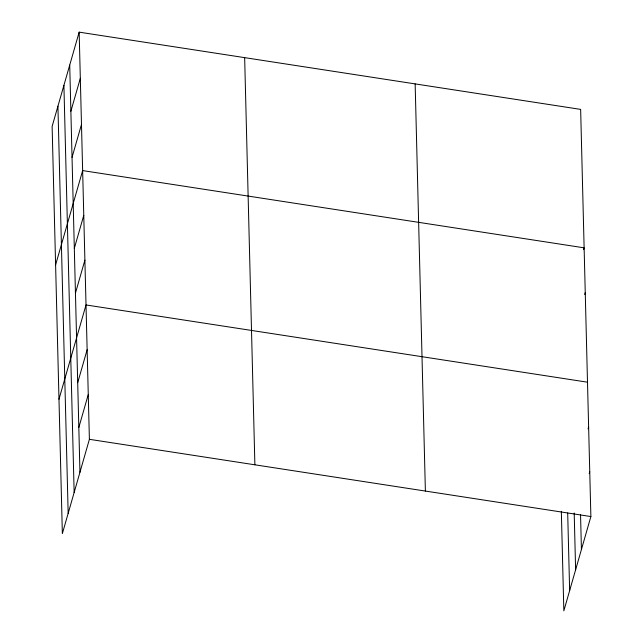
<?xml version="1.0" encoding="UTF-8"?>
<svg xmlns="http://www.w3.org/2000/svg" width="643" height="643" viewBox="0 0 643 643"><rect width="100%" height="100%" fill="white"/><g stroke="black" fill="none" stroke-linecap="round" stroke-linejoin="round"><path stroke-width="0.96" d="M79.161 32.15L52.123 126.446L62.355 533.61L89.393 439.314L79.161 32.15L580.645 109.39L590.877 516.554L563.839 610.85L561.339 511.322M70.875 111.247L80.327 78.293M72.032 157.398L81.484 124.437M55.603 264.876L82.642 170.588L584.117 247.828L583.579 249.709M74.323 248.327L83.767 215.373M75.448 293.12L84.892 260.166M58.979 399.247L86.017 304.951L587.501 382.191M77.699 382.689L87.143 349.736M78.824 427.482L88.268 394.529M584.704 294.502L585.243 292.613M588.08 428.865L588.626 426.984M589.213 473.65L589.752 471.769M89.393 439.314L590.877 516.554M580.549 514.673L581.425 549.508M574.199 513.018L575.622 569.754M567.689 512.977L569.642 590.612M415.153 83.903L425.385 491.067M244.653 57.637L254.885 464.801M69.717 65.104L79.949 472.267M63.906 85.342L74.146 492.514M57.926 106.199L68.166 513.363"/></g></svg>
